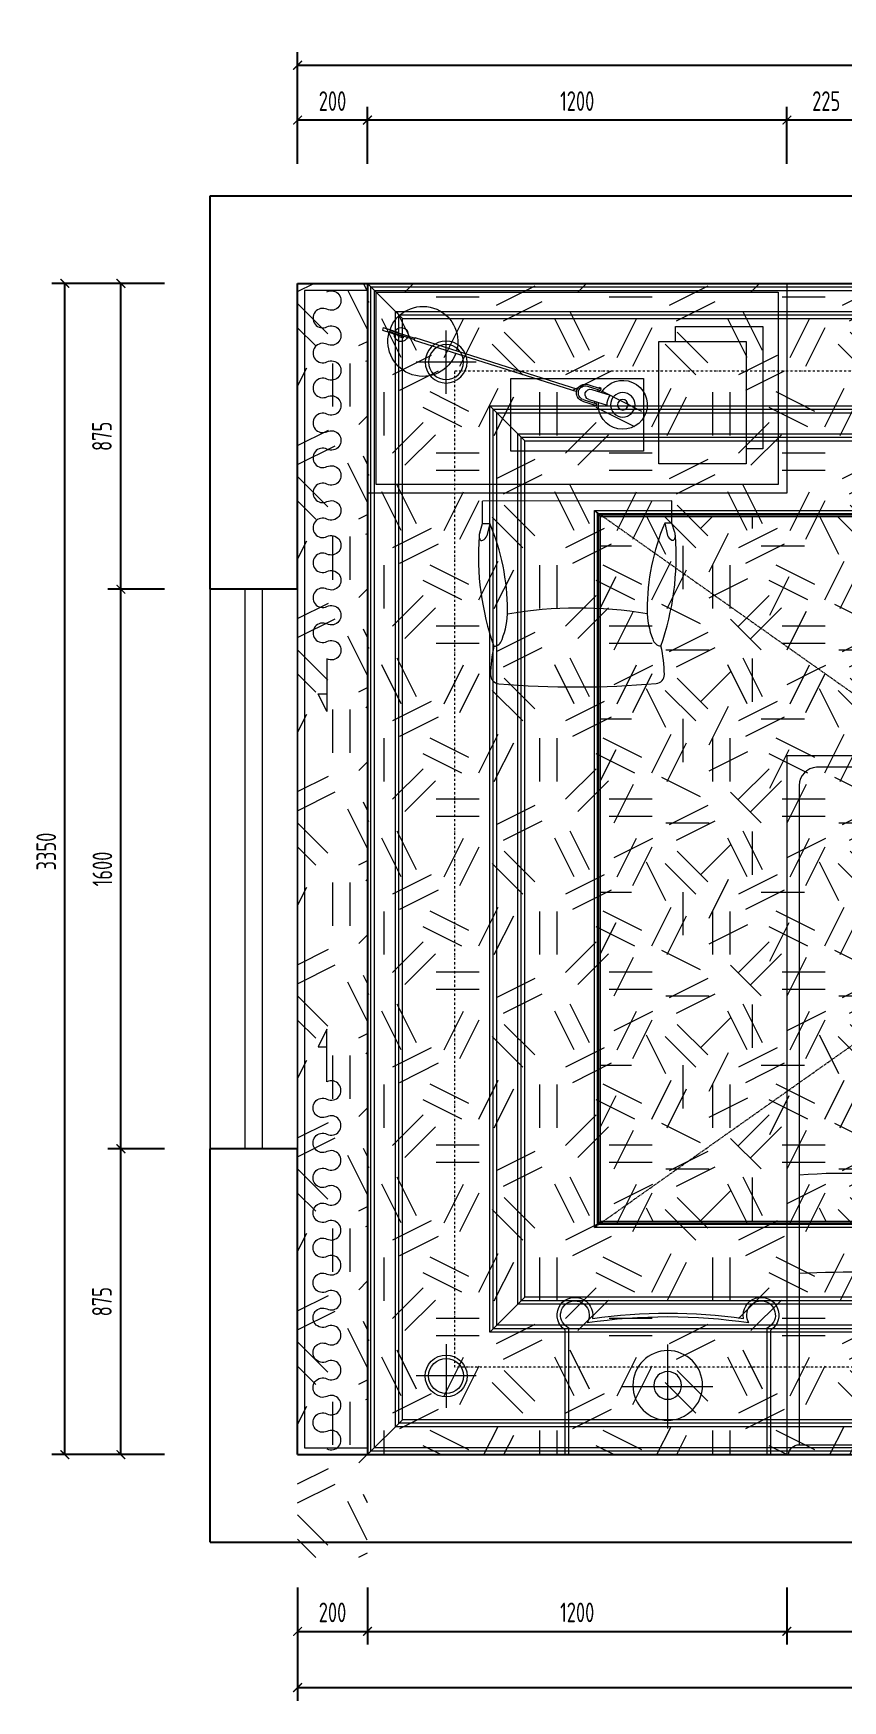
# Model space of a CAD drawing. Header units: millimetres. Extents: x 3162 to 221128, y -144913 to 11496.
# Drawn here: x 13990 to 16306, y -23901 to -19132 of the extents above; entities that cross this region are included whole.
import ezdxf
from ezdxf.xclip import XClip

# ---------------------------------------------------------------- set-up
doc = ezdxf.new("R2010")
doc.units = ezdxf.units.MM
doc.header["$LTSCALE"] = 10
doc.header["$XCLIPFRAME"] = 2
for name, pattern in [('DASHDOT2', [12.7, 6.35, -3.175, 0, -3.175]), ('DASHED2', [0.375, 0.25, -0.125]), ('DOTE', [61.468, 50.8, -5.08, 0.508, -5.08]), ('HIDDEN', [9.525, 6.35, -3.175])]:
    doc.linetypes.add(name, pattern=pattern)
doc.layers.get('Defpoints').update_dxf_attribs({"color": 250})
for name, color, linetype, lineweight in [('FC-Material【地坪分割线】', 138, 'Continuous', 0), ('FF-Curtain【平面窗帘】', 32, 'Continuous', 0), ('FF-Win【窗】', 132, 'Continuous', 0), ('FF-【活动成品家具】', 51, 'Continuous', 0), ('RC-dimensions', 44, 'Continuous', 0), ('RC-Lamplight【灯带】', 205, 'DASHDOT2', 0), ('RC-Lamps【天花灯具】', 2, 'Continuous', 0), ('RC-Modelling【天花造型】', 30, 'Continuous', 0)]:
    doc.layers.add(name, color=color, linetype=linetype, lineweight=lineweight)
doc.layers.add('WALL【墙体】', color=7, linetype='Continuous')
doc.styles.add('尺寸标注', font='ARCHS.SHX', dxfattribs={"width": 0.8})
doc.dimstyles.new('海龙1：25', dxfattribs={"dimscale": 25, "dimtxt": 2.25, "dimasz": 1, "dimexe": 1.5, "dimexo": 1, "dimgap": 1, "dimtad": 1, "dimdec": 0, "dimrnd": 5, "dimdsep": 46, "dimtxsty": '尺寸标注', "dimblk": 'ARCHTICK', "dimblk1": 'ARCHTICK', "dimblk2": 'ARCHTICK', "dimcen": 1, "dimclrd": 44, "dimclre": 44, "dimclrt": 2, "dimadec": 0, "dimazin": 0, "dimtfac": 1, "dimtdec": 0, "dimtix": 1, "dimtmove": 2, "dimatfit": 3, "dimldrblk": 'hl_arrow2', "dimfxl": 5, "dimfxlon": 1, "dimarcsym": 0})
pattern_1 = [(0, (-511843.14, -12481.3), (494.9747, 494.9747), [123.74367, -371.23102]), (0, (-511570.9, -12184.3), (494.9747, 494.9747), [123.74367, -371.23102]), (90, (-511793.64, -12308.06), (-494.9747, 494.9747), [123.74367, -371.23102]), (90, (-511595.65, -12134.8), (-494.9747, 494.9747), [123.74367, -371.23102]), (45, (-511744.14, -12134.82), (5e-14, 494.9747), [123.74367, -576.25626]), (135, (-511570.9, -12481.3), (-494.9747, 5e-14), [123.74367, -576.25626]), (26.56505, (-511719.4, -12332.8), (494.9747, -2e-06), [123.74367, -983.0534]), (26.56505, (-511496.66, -12085.32), (494.9747, -2e-06), [123.74367, -983.0534]), (63.43495, (-511496.66, -12481.3), (-2e-06, 494.9747), [123.74367, -983.0534]), (63.43495, (-511719.4, -12258.56), (-2e-06, 494.9747), [123.74367, -983.0534]), (63.43495, (-511546.15, -12382.3), (-2e-06, 494.9747), [123.74367, -983.0534]), (116.56505, (-511843.14, -12209.07), (2e-06, 494.9747), [123.74367, -983.0534]), (153.43495, (-511744.14, -12407.06), (-494.9747, -2e-06), [123.74367, -983.0534])]

# ---------------------------------------------------------------- blocks, each defined once
blk = doc.blocks.new('hlw_3_1600_250')
for p, q in [((-0.5, 0.078125), (0.5, 0.078125)), ((-0.5, -0.078125), (0.5, -0.078125))]:
    blk.add_line(p, q)
at = {"linetype": 'HIDDEN', "ltscale": 15}
for p, q in [((-0.5, 0.015625), (0.5, 0.015625)), ((-0.5, -0.015625), (0.5, -0.015625))]:
    blk.add_line(p, q, dxfattribs=at)
blk = doc.blocks.new('_ArchTick')
at = {"color": 2, "linetype": 'ByBlock', "const_width": 0.15}
blk.add_lwpolyline([(-0.5, -0.5), (0.5, 0.5)], dxfattribs=at)
blk = doc.blocks.new('*D842')
at = {"layer": 'Defpoints', "color": 0, "transparency": 16777216}
for p in [(14240.8, -22322.6), (14540.8, -22322.6), (14540.8, -23197.6)]:
    blk.add_point(p, dxfattribs=at)
at = {"layer": 'RC-dimensions', "color": 44, "lineweight": -2, "transparency": 16777216}
for p, q in [((14365.8, -22322.6), (14203.3, -22322.6)), ((14240.8, -23197.6), (14240.8, -22322.6)), ((14365.8, -23197.6), (14203.3, -23197.6))]:
    blk.add_line(p, q, dxfattribs=at)
at = {"layer": 'RC-dimensions', "color": 44, "lineweight": -2, "transparency": 16777216, "xscale": 25, "yscale": 25, "zscale": 25}
for p, rotation in [((14240.8, -22322.6), 90), ((14240.8, -23197.6), 270)]:
    blk.add_blockref('_ArchTick', p, dxfattribs=dict(at, rotation=rotation))
at = {"layer": 'RC-dimensions', "color": 2, "transparency": 16777216, "insert": (14186.5, -22760.1), "char_height": 56.25, "attachment_point": 5, "rotation": 90, "style": '尺寸标注'}
blk.add_mtext('875', dxfattribs=at)
blk = doc.blocks.new('hl_arrow2')
at = {"color": 2}
blk.add_line((-0.22, 0), (-1, 0), dxfattribs=at)
blk.add_lwpolyline([(-0.22, 0), (-0.86, -0.69), (-0.65, -0.86), (0, 0), (-0.65, 0.86), (-0.86, 0.69)], close=True, dxfattribs=at)
for points in [[(-0.86, 0.69), (-0.65, 0.86), (-0.22, 0), (0, 0)], [(-0.86, -0.69), (-0.65, -0.86), (-0.22, 0), (0, 0)]]:
    blk.add_solid(points, dxfattribs=at)
blk = doc.blocks.new('*D843')
at = {"layer": 'Defpoints', "color": 0, "transparency": 16777216}
for p in [(14080.2, -19847.6), (14380.2, -19847.6), (14380.2, -23197.6)]:
    blk.add_point(p, dxfattribs=at)
at = {"layer": 'RC-dimensions', "color": 44, "lineweight": -2, "transparency": 16777216}
for p, q in [((14205.2, -19847.6), (14042.7, -19847.6)), ((14080.2, -23197.6), (14080.2, -19847.6)), ((14205.2, -23197.6), (14042.7, -23197.6))]:
    blk.add_line(p, q, dxfattribs=at)
at = {"layer": 'RC-dimensions', "color": 44, "lineweight": -2, "transparency": 16777216, "xscale": 25, "yscale": 25, "zscale": 25}
for p, rotation in [((14080.2, -19847.6), 90), ((14080.2, -23197.6), 270)]:
    blk.add_blockref('_ArchTick', p, dxfattribs=dict(at, rotation=rotation))
at = {"layer": 'RC-dimensions', "color": 2, "transparency": 16777216, "insert": (14027.1, -21472.6), "char_height": 56.25, "attachment_point": 5, "rotation": 90, "style": '尺寸标注'}
blk.add_mtext('3350', dxfattribs=at)
blk = doc.blocks.new('tasklight')
at = {"color": 251}
for p, q in [((-25, 96.3), (440.3, 242.9)), ((457.5, 270.3), (495.7, 282.4)), ((459, 265.6), (497.2, 277.6)), ((471.1, 227.4), (509.2, 239.4)), ((474.8, 265.3), (527.3, 281.8)), ((483.9, 236.7), (536.3, 253.2)), ((487.8, 282.5), (492.5, 284)), ((488.5, 280.1), (487.8, 282.5)), ((491.5, 270.6), (490, 275.3)), ((493.3, 281.6), (492.5, 284)), ((496.3, 272.1), (494.8, 276.8)), ((497.2, 277.6), (495.7, 282.4)), ((500.6, 242), (502.1, 237.2)), ((505.3, 243.5), (506.8, 238.7)), ((509.2, 239.4), (510.7, 234.7)), ((-22.6, 88.7), (442.7, 235.3)), ((472.6, 222.7), (510.7, 234.7)), ((503.6, 232.4), (504.3, 230)), ((504.3, 230), (509.1, 231.5)), ((508.3, 233.9), (509.1, 231.5)), ((-22.6, 88.7), (-25, 96.3)), ((-115.6, 67.8), (-70.8, 81.9)), ((-113.2, 60.1), (-115.6, 67.8)), ((-113.2, 60.1), (-68.4, 74.3)), ((-96, 71.9), (-24.4, 94.4)), ((-94.8, 68), (-96, 71.9)), ((-94.8, 68), (-23.2, 90.6)), ((-71.7, 84.7), (-56.5, 89.6)), ((-70.8, 81.9), (-71.7, 84.7)), ((-55.6, 86.7), (-70.8, 81.9)), ((-70.8, 81.9), (-70.2, 80)), ((-69, 76.2), (-68.4, 74.3)), ((-67.4, 80.9), (-68, 82.8)), ((-57.8, 83.9), (-58.4, 85.8)), ((-55.6, 86.7), (-56.5, 89.6))]:
    blk.add_line(p, q, dxfattribs=at)
for radius in [35, 15]:
    blk.add_circle((572.3, 280.3), radius, dxfattribs=at)
for centre, radius, start, end in [((572.3, 280.3), 70, 209.8589, 185.1116), ((465, 246.5), 25, 107.4853, 287.4853), ((465, 246.5), 20, 107.4853, 287.4853), ((479.4, 251), 15, 107.4853, 287.4853), ((572.3, 280.3), 45, 178.014, 216.9565), ((0, 100), 100, 19.7777, 195.1928), ((0, 100), 100, 199.7777, 15.1928), ((-62, 80.5), 20, 209.0222, 185.9483)]:
    blk.add_arc(centre, radius, start, end, dxfattribs=at)
blk = doc.blocks.new('海龙_04090929')
at = {"color": 0, "linetype": 'ByBlock'}
for p, q in [((271.2, -44.5, 0), (-271.2, -45.4, 0)), ((-271.1, -109.6, 0), (-271.2, -45.4, 0)), ((271.3, -108.7, 0), (271.2, -44.5, 0)), ((-278.9, -136.2, 0), (-271.1, -109.6, 0)), ((-271.1, -109.6, 0), (-250.2, -109.5, 0)), ((-271.1, -109.6, 0), (-250.2, -109.5, 0)), ((-250.2, -109.5, 0), (-258, -144.4, 0)), ((-250.2, -109.5, 0), (-258, -144.4, 0)), ((250.4, -108.6, 0), (258.3, -143.6, 0)), ((271.3, -108.7, 0), (250.4, -108.6, 0)), ((250.4, -108.6, 0), (258.3, -143.6, 0)), ((271.3, -108.7, 0), (250.4, -108.6, 0)), ((279.2, -135.3, 0), (271.3, -108.7, 0))]:
    blk.add_line(p, q, dxfattribs=at)
at = {"ltscale": 500}
blk.add_lwpolyline([(600, 577.1), (600, -22.9), (-600, -22.9), (-600, 577.1)], close=True, dxfattribs=at)
at = {"color": 251}
for points in [[(575, 552.1), (575, 2.1), (-575, 2.1), (-575, 552.1)], [(483.8, 61), (233.8, 61), (233.8, 411), (483.8, 411)], [(-189.7, 304.9), (189.7, 304.9), (189.7, 97.6), (-189.7, 97.6)]]:
    blk.add_lwpolyline(points, close=True, dxfattribs=at)
blk.add_lwpolyline([(281, 411), (281, 453.9), (531, 453.9), (531, 103.9), (483.8, 103.9)], dxfattribs=at)
at = {"color": 0, "linetype": 'ByBlock'}
for centre, radius, start, end in [((-255.2, -145.3, 0), 25.4, 158.9901, 180.625), ((-825.4, -356.4, 0), 625.9, 359.8413, 23.2355), ((-825.4, -356.4, 0), 625.9, 359.8413, 23.2355), ((826.4, -353.7, 0), 625.9, 156.949, 180.3432), ((826.4, -353.7, 0), 625.9, 156.949, 180.3432), ((255.5, -144.5, 0), 25.4, 359.5595, 21.1944), ((490.4, -202.2, 0), 773.1, 175.8034, 199.5327), ((-255.2, -145.3, 0), 25.4, 180.625, 200.6267), ((-255.2, -145.3, 0), 25.4, 180.625, 200.6267), ((-273, -152, 0), 6.35, 200.6267, 296.646), ((-273, -152, 0), 6.35, 200.6267, 296.646), ((-281.6, -135, 0), 25.4, 296.646, 338.2826), ((-281.6, -135, 0), 25.4, 296.646, 338.2826), ((-489.9, -203.8, 0), 773.1, 340.6518, 4.3811), ((281.9, -134.1, 0), 25.4, 201.9019, 243.5385), ((281.9, -134.1, 0), 25.4, 201.9019, 243.5385), ((273.4, -151.2, 0), 6.35, 243.5385, 339.5578), ((273.4, -151.2, 0), 6.35, 243.5385, 339.5578), ((255.5, -144.5, 0), 25.4, 339.5578, 359.5595), ((255.5, -144.5, 0), 25.4, 339.5578, 359.5595), ((-411.2, -361.5, 0), 211.7, 337.8885, 0.9101), ((-411.2, -361.5, 0), 211.7, 337.8885, 0.9101), ((2.4, -1560, 0), 1208.4, 80.5641, 99.6204), ((2.4, -1560, 0), 1208.4, 80.5641, 99.6204), ((412.2, -360.1, 0), 211.7, 179.2744, 202.296), ((412.2, -360.1, 0), 211.7, 179.2744, 202.296), ((133.9, -545.8, 0), 381.7, 167.1139, 179.4864), ((-239.7, -435.3, 0), 25.4, 273.3566, 346.6742), ((-239.7, -435.3, 0), 25.4, 273.3566, 346.6742), ((241, -434.5, 0), 25.4, 193.5103, 266.8279), ((241, -434.5, 0), 25.4, 193.5103, 266.8279), ((-132.2, -546.2, 0), 381.7, 0.6981, 13.0706), ((-222.4, -542.6, 0), 25.4, 179.5077, 265.2204), ((-3.4, 2077, 0), 2654.1, 265.2204, 274.9641), ((224, -541.9, 0), 25.4, 274.9641, 0.6768)]:
    blk.add_arc(centre, radius, start, end, dxfattribs=at)
at = {"color": 251, "extrusion": (-2.3211e-12, 1.2757e-12, -1), "zscale": -1, "rotation": 180.1031689503806}
blk.add_blockref('tasklight', (441.3, 511.2, 0), dxfattribs=at)
blk = doc.blocks.new('*D844')
at = {"layer": 'Defpoints', "color": 0, "transparency": 16777216}
for p in [(14240.8, -19847.6), (14540.8, -19847.6), (14540.8, -20722.6)]:
    blk.add_point(p, dxfattribs=at)
at = {"layer": 'RC-dimensions', "color": 44, "lineweight": -2, "transparency": 16777216}
for p, q in [((14365.8, -19847.6), (14203.3, -19847.6)), ((14240.8, -20722.6), (14240.8, -19847.6)), ((14365.8, -20722.6), (14203.3, -20722.6))]:
    blk.add_line(p, q, dxfattribs=at)
at = {"layer": 'RC-dimensions', "color": 44, "lineweight": -2, "transparency": 16777216, "xscale": 25, "yscale": 25, "zscale": 25}
for p, rotation in [((14240.8, -19847.6), 90), ((14240.8, -20722.6), 270)]:
    blk.add_blockref('_ArchTick', p, dxfattribs=dict(at, rotation=rotation))
at = {"layer": 'RC-dimensions', "color": 2, "transparency": 16777216, "insert": (14186.5, -20285.1), "char_height": 56.25, "attachment_point": 5, "rotation": 90, "style": '尺寸标注'}
blk.add_mtext('875', dxfattribs=at)
blk = doc.blocks.new('*D845')
at = {"layer": 'Defpoints', "color": 0, "transparency": 16777216}
for p in [(14240.8, -20722.6), (14540.8, -20722.6), (14540.8, -22322.6)]:
    blk.add_point(p, dxfattribs=at)
at = {"layer": 'RC-dimensions', "color": 44, "lineweight": -2, "transparency": 16777216}
for p, q in [((14365.8, -20722.6), (14203.3, -20722.6)), ((14240.8, -22322.6), (14240.8, -20722.6)), ((14365.8, -22322.6), (14203.3, -22322.6))]:
    blk.add_line(p, q, dxfattribs=at)
at = {"layer": 'RC-dimensions', "color": 44, "lineweight": -2, "transparency": 16777216, "xscale": 25, "yscale": 25, "zscale": 25}
for p, rotation in [((14240.8, -20722.6), 90), ((14240.8, -22322.6), 270)]:
    blk.add_blockref('_ArchTick', p, dxfattribs=dict(at, rotation=rotation))
at = {"layer": 'RC-dimensions', "color": 2, "transparency": 16777216, "insert": (14187.7, -21522.6), "char_height": 56.25, "attachment_point": 5, "rotation": 90, "style": '尺寸标注'}
blk.add_mtext('1600', dxfattribs=at)
blk = doc.blocks.new('*D846')
at = {"layer": 'Defpoints', "color": 0, "transparency": 16777216}
for p in [(21496.2, -19223.7), (21496.2, -19427.5), (14746.2, -19584.4)]:
    blk.add_point(p, dxfattribs=at)
at = {"layer": 'RC-dimensions', "color": 44, "lineweight": -2, "transparency": 16777216}
for p, q in [((14746.2, -19348.7), (14746.2, -19186.2)), ((21496.2, -19348.7), (21496.2, -19186.2)), ((14746.2, -19223.7), (21496.2, -19223.7))]:
    blk.add_line(p, q, dxfattribs=at)
at = {"layer": 'RC-dimensions', "color": 44, "lineweight": -2, "transparency": 16777216, "xscale": 25, "yscale": 25, "zscale": 25, "rotation": 180}
blk.add_blockref('_ArchTick', (14746.2, -19223.7), dxfattribs=at)
at = {"layer": 'RC-dimensions', "color": 44, "lineweight": -2, "transparency": 16777216, "xscale": 25, "yscale": 25, "zscale": 25}
blk.add_blockref('_ArchTick', (21496.2, -19223.7), dxfattribs=at)
at = {"layer": 'RC-dimensions', "color": 2, "transparency": 16777216, "insert": (18121.2, -19169.4), "char_height": 56.25, "attachment_point": 5, "style": '尺寸标注'}
blk.add_mtext('6750', dxfattribs=at)
blk = doc.blocks.new('*D847')
at = {"layer": 'Defpoints', "color": 0, "transparency": 16777216}
for p in [(14746.2, -23563.7), (21496.2, -23578), (21496.2, -23863.7)]:
    blk.add_point(p, dxfattribs=at)
at = {"layer": 'RC-dimensions', "color": 44, "lineweight": -2, "transparency": 16777216}
for p, q in [((14746.2, -23738.7), (14746.2, -23901.2)), ((21496.2, -23738.7), (21496.2, -23901.2)), ((14746.2, -23863.7), (21496.2, -23863.7))]:
    blk.add_line(p, q, dxfattribs=at)
at = {"layer": 'RC-dimensions', "color": 44, "lineweight": -2, "transparency": 16777216, "xscale": 25, "yscale": 25, "zscale": 25, "rotation": 180}
blk.add_blockref('_ArchTick', (14746.2, -23863.7), dxfattribs=at)
at = {"layer": 'RC-dimensions', "color": 44, "lineweight": -2, "transparency": 16777216, "xscale": 25, "yscale": 25, "zscale": 25}
blk.add_blockref('_ArchTick', (21496.2, -23863.7), dxfattribs=at)
at = {"layer": 'RC-dimensions', "color": 2, "transparency": 16777216, "insert": (18121.2, -23809.4), "char_height": 56.25, "attachment_point": 5, "style": '尺寸标注'}
blk.add_mtext('6750', dxfattribs=at)
blk = doc.blocks.new('*D851')
at = {"layer": 'Defpoints', "color": 0, "transparency": 16777216}
for p in [(14746.2, -23403), (14946.2, -23403), (14946.2, -23703)]:
    blk.add_point(p, dxfattribs=at)
at = {"layer": 'RC-dimensions', "color": 44, "lineweight": -2, "transparency": 16777216}
for p, q in [((14746.2, -23578), (14746.2, -23740.5)), ((14946.2, -23578), (14946.2, -23740.5)), ((14746.2, -23703), (14946.2, -23703))]:
    blk.add_line(p, q, dxfattribs=at)
at = {"layer": 'RC-dimensions', "color": 44, "lineweight": -2, "transparency": 16777216, "xscale": 25, "yscale": 25, "zscale": 25, "rotation": 180}
blk.add_blockref('_ArchTick', (14746.2, -23703), dxfattribs=at)
at = {"layer": 'RC-dimensions', "color": 44, "lineweight": -2, "transparency": 16777216, "xscale": 25, "yscale": 25, "zscale": 25}
blk.add_blockref('_ArchTick', (14946.2, -23703), dxfattribs=at)
at = {"layer": 'RC-dimensions', "color": 2, "transparency": 16777216, "insert": (14846.2, -23648.7), "char_height": 56.25, "attachment_point": 5, "style": '尺寸标注'}
blk.add_mtext('200', dxfattribs=at)
blk = doc.blocks.new('*D833')
at = {"layer": 'Defpoints', "color": 0, "transparency": 16777216}
for p in [(14946.2, -19380.5), (14946.2, -19584.4), (16146.2, -19584.4)]:
    blk.add_point(p, dxfattribs=at)
at = {"layer": 'RC-dimensions', "color": 44, "lineweight": -2, "transparency": 16777216}
for p, q in [((14946.2, -19505.5), (14946.2, -19343)), ((16146.2, -19505.5), (16146.2, -19343)), ((16146.2, -19380.5), (14946.2, -19380.5))]:
    blk.add_line(p, q, dxfattribs=at)
at = {"layer": 'RC-dimensions', "color": 44, "lineweight": -2, "transparency": 16777216, "xscale": 25, "yscale": 25, "zscale": 25, "rotation": 180}
blk.add_blockref('_ArchTick', (14946.2, -19380.5), dxfattribs=at)
at = {"layer": 'RC-dimensions', "color": 44, "lineweight": -2, "transparency": 16777216, "xscale": 25, "yscale": 25, "zscale": 25}
blk.add_blockref('_ArchTick', (16146.2, -19380.5), dxfattribs=at)
at = {"layer": 'RC-dimensions', "color": 2, "transparency": 16777216, "insert": (15546.2, -19326.2), "char_height": 56.25, "attachment_point": 5, "style": '尺寸标注'}
blk.add_mtext('1200', dxfattribs=at)
blk = doc.blocks.new('*D834')
at = {"layer": 'Defpoints', "color": 0, "transparency": 16777216}
for p in [(14746.2, -19380.5), (14746.2, -19584.4), (14946.2, -19584.4)]:
    blk.add_point(p, dxfattribs=at)
at = {"layer": 'RC-dimensions', "color": 44, "lineweight": -2, "transparency": 16777216}
for p, q in [((14746.2, -19505.5), (14746.2, -19343)), ((14946.2, -19505.5), (14946.2, -19343)), ((14946.2, -19380.5), (14746.2, -19380.5))]:
    blk.add_line(p, q, dxfattribs=at)
at = {"layer": 'RC-dimensions', "color": 44, "lineweight": -2, "transparency": 16777216, "xscale": 25, "yscale": 25, "zscale": 25, "rotation": 180}
blk.add_blockref('_ArchTick', (14746.2, -19380.5), dxfattribs=at)
at = {"layer": 'RC-dimensions', "color": 44, "lineweight": -2, "transparency": 16777216, "xscale": 25, "yscale": 25, "zscale": 25}
blk.add_blockref('_ArchTick', (14946.2, -19380.5), dxfattribs=at)
at = {"layer": 'RC-dimensions', "color": 2, "transparency": 16777216, "insert": (14846.2, -19326.2), "char_height": 56.25, "attachment_point": 5, "style": '尺寸标注'}
blk.add_mtext('200', dxfattribs=at)
blk = doc.blocks.new('*D839')
at = {"layer": 'Defpoints', "color": 0, "transparency": 16777216}
for p in [(16146.2, -19380.5), (16146.2, -19584.4), (16371.2, -19584.4)]:
    blk.add_point(p, dxfattribs=at)
at = {"layer": 'RC-dimensions', "color": 44, "lineweight": -2, "transparency": 16777216}
for p, q in [((16146.2, -19505.5), (16146.2, -19343)), ((16371.2, -19505.5), (16371.2, -19343)), ((16371.2, -19380.5), (16146.2, -19380.5))]:
    blk.add_line(p, q, dxfattribs=at)
at = {"layer": 'RC-dimensions', "color": 44, "lineweight": -2, "transparency": 16777216, "xscale": 25, "yscale": 25, "zscale": 25, "rotation": 180}
blk.add_blockref('_ArchTick', (16146.2, -19380.5), dxfattribs=at)
at = {"layer": 'RC-dimensions', "color": 44, "lineweight": -2, "transparency": 16777216, "xscale": 25, "yscale": 25, "zscale": 25}
blk.add_blockref('_ArchTick', (16371.2, -19380.5), dxfattribs=at)
at = {"layer": 'RC-dimensions', "color": 2, "transparency": 16777216, "insert": (16258.7, -19326.2), "char_height": 56.25, "attachment_point": 5, "style": '尺寸标注'}
blk.add_mtext('225', dxfattribs=at)
blk = doc.blocks.new('*D841')
at = {"layer": 'Defpoints', "color": 0, "transparency": 16777216}
for p in [(14946.2, -23403), (16146.2, -23403), (16146.2, -23703)]:
    blk.add_point(p, dxfattribs=at)
at = {"layer": 'RC-dimensions', "color": 44, "lineweight": -2, "transparency": 16777216}
for p, q in [((14946.2, -23578), (14946.2, -23740.5)), ((16146.2, -23578), (16146.2, -23740.5)), ((14946.2, -23703), (16146.2, -23703))]:
    blk.add_line(p, q, dxfattribs=at)
at = {"layer": 'RC-dimensions', "color": 44, "lineweight": -2, "transparency": 16777216, "xscale": 25, "yscale": 25, "zscale": 25, "rotation": 180}
blk.add_blockref('_ArchTick', (14946.2, -23703), dxfattribs=at)
at = {"layer": 'RC-dimensions', "color": 44, "lineweight": -2, "transparency": 16777216, "xscale": 25, "yscale": 25, "zscale": 25}
blk.add_blockref('_ArchTick', (16146.2, -23703), dxfattribs=at)
at = {"layer": 'RC-dimensions', "color": 2, "transparency": 16777216, "insert": (15546.2, -23648.7), "char_height": 56.25, "attachment_point": 5, "style": '尺寸标注'}
blk.add_mtext('1200', dxfattribs=at)
blk = doc.blocks.new('灯_圆形筒灯')
at = {"color": 251, "linetype": 'DOTE', "ltscale": 43.504693}
blk.add_line((0, 90.6), (0, -90.6), dxfattribs=at)
at = {"color": 251, "linetype": 'DOTE', "ltscale": 41.297046}
blk.add_line((86, 0), (-86, 0), dxfattribs=at)
blk.add_ellipse((0, 0), major_axis=(-42.4, 42.4), ratio=1, start_param=2.35586823723317, end_param=8.639053544412757)
at = {"color": 251}
blk.add_ellipse((0, 0), major_axis=(35.4, 35.4), ratio=1, start_param=5.498714316925569, end_param=11.78189962410515, dxfattribs=at)
blk = doc.blocks.new('1800平10104199')
at = {"ltscale": 300}
for p, q in [((-1534.8, 1322.3), (1533.8, 1322.3)), ((-1534.8, 1322.3), (-1534.8, 965.8)), ((-946.5, 1322.3), (-946.5, 965.9)), ((-900.5, -677.7), (-900.5, 1322.3)), ((-900.5, -677.7), (899.5, -677.7))]:
    blk.add_line(p, q, dxfattribs=at)
at = {"color": 8}
for p, q in [((-1524.8, 1322.3), (-1524.8, 960)), ((-956.5, 1322.3), (-956.5, 960)), ((-865.5, 1322.3), (-865.5, 1322.3)), ((-865.5, 1322.3), (-865.5, 1322.3)), ((-1241.4, 1247.3), (-1241.4, 1006.8)), ((-1372.9, 1127.1), (-1112.4, 1127.1))]:
    blk.add_line(p, q, dxfattribs=at)
for points in [[(-895.5, 1322.3, 0.39642), (-865.5, 1294), (-0.5, 1294), (868.6, 1294)], [(868.6, 1294), (868.6, -587.2, -0.325595), (818.6, -644.2), (-815.5, -644.2, -0.382387), (-865.5, -591.9), (-865.5, 1294)], [(-865.5, 522.2, 0.078778), (-456.2, 550.1, -0.068393), (490.7, 554.5, 0.079495), (868.6, 576.2)]]:
    blk.add_lwpolyline(points, format="xyb", dxfattribs=at)
for radius in [99.6, 39.6]:
    blk.add_circle((-1241.4, 1124.3), radius, dxfattribs=at)
at = {"ltscale": 300}
for centre, radius, start, end in [((-1507, 923.2), 50.9, 123.0907, 10.4547), ((-974.3, 923.2), 50.9, 169.5453, 56.9093), ((-1240.7, 2490.7), 1573.2, 262.0985, 277.9015)]:
    blk.add_arc(centre, radius, start, end, dxfattribs=at)
at = {"color": 8}
for centre, radius, start, end in [((-1507, 923.2), 40.9, 115.784, 31.7834), ((-974.3, 923.2), 40.9, 148.2166, 64.216), ((-1240.7, 2490.7), 1563.2, 261.4814, 278.5186), ((-690.3, 5564.4), 4764.9, 267.8927, 277.5858)]:
    blk.add_arc(centre, radius, start, end, dxfattribs=at)
blk = doc.blocks.new('*D861')
at = {"layer": 'Defpoints', "color": 0, "transparency": 16777216}
for p in [(16146.2, -23403), (17946.2, -23403), (17946.2, -23703)]:
    blk.add_point(p, dxfattribs=at)
at = {"layer": 'RC-dimensions', "color": 44, "lineweight": -2, "transparency": 16777216}
for p, q in [((16146.2, -23578), (16146.2, -23740.5)), ((17946.2, -23578), (17946.2, -23740.5)), ((16146.2, -23703), (17946.2, -23703))]:
    blk.add_line(p, q, dxfattribs=at)
at = {"layer": 'RC-dimensions', "color": 44, "lineweight": -2, "transparency": 16777216, "xscale": 25, "yscale": 25, "zscale": 25, "rotation": 180}
blk.add_blockref('_ArchTick', (16146.2, -23703), dxfattribs=at)
at = {"layer": 'RC-dimensions', "color": 44, "lineweight": -2, "transparency": 16777216, "xscale": 25, "yscale": 25, "zscale": 25}
blk.add_blockref('_ArchTick', (17946.2, -23703), dxfattribs=at)
at = {"layer": 'RC-dimensions', "color": 2, "transparency": 16777216, "insert": (17046.2, -23649.8), "char_height": 56.25, "attachment_point": 5, "style": '尺寸标注'}
blk.add_mtext('1800', dxfattribs=at)

msp = doc.modelspace()

# ---------------------------------------------------------------- hatches: boundary and pattern name
at = {"layer": 'FC-Material【地坪分割线】'}
h = msp.add_hatch(dxfattribs=at)
h.set_pattern_fill('墙纸2', color=8, scale=123.7437, pattern_type=2)
h.set_pattern_definition([(0, (-380934.74, 105424.2), (494.9748, 494.9748), [123.7437, -371.2311]), (0, (-380934.74, 105473.7), (494.9748, 494.9748), [123.7437, -371.2311]), (90, (-380637.76, 105523.2), (-494.9748, 494.9748), [123.7437, -371.2311]), (90, (-380588.26, 105523.2), (-494.9748, 494.9748), [123.7437, -371.2311]), (45, (-380563.5, 105473.7), (5e-14, 494.97565), [123.7437, -576.2556]), (45, (-380528.86, 105439.04), (5e-14, 494.97565), [123.7437, -576.2556]), (135, (-380687.25, 105696.43), (-494.97565, 5e-14), [123.7437, -576.2556]), (135, (-380652.6, 105731.08), (-494.97565, 5e-14), [123.7437, -576.2556]), (26.56505, (-380563.5, 105696.43), (494.9748, 0.00088), [123.7437, -983.0536]), (26.56505, (-380543.7, 105651.88), (494.9748, 0.00088), [123.7437, -983.0536]), (26.56505, (-380761.5, 105894.42), (494.9748, 0.00088), [123.7437, -983.0536]), (26.56505, (-380741.7, 105849.87), (494.9748, 0.00088), [123.7437, -983.0536]), (63.43495, (-380811, 105547.94), (0.00088, 494.9748), [123.7437, -983.0536]), (63.43495, (-380766.45, 105523.2), (0.00088, 494.9748), [123.7437, -983.0536]), (63.43495, (-380865.44, 105721.18), (0.00088, 494.9748), [123.7437, -983.0536]), (63.43495, (-380910, 105745.93), (0.00088, 494.9748), [123.7437, -983.0536]), (116.56505, (-380494.2, 105765.73), (-0.00088, 494.9748), [123.7437, -983.0536]), (116.56505, (-380538.76, 105745.93), (-0.00088, 494.9748), [123.7437, -983.0536]), (153.43495, (-380860.5, 105547.94), (-494.9748, 0.00089), [123.7437, -983.0536]), (153.43495, (-380840.7, 105592.49), (-494.9748, 0.00089), [123.7437, -983.0536])])
h.paths.add_polyline_path([(14946.2, -19847.6), (14746.2, -19847.6), (14746.2, -20922.6), (14746.2, -22522.6), (14746.2, -23492.6), (14946.2, -23492.6)])
h = msp.add_hatch(dxfattribs=at)
h.set_pattern_fill('墙纸2', color=8, scale=123.7437, pattern_type=2)
h.set_pattern_definition([(0, (-365988.53, 72178.43), (494.9748, 494.9748), [123.7437, -371.2311]), (0, (-365988.53, 72227.93), (494.9748, 494.9748), [123.7437, -371.2311]), (90, (-365691.55, 72277.43), (-494.9748, 494.9748), [123.7437, -371.2311]), (90, (-365642.05, 72277.43), (-494.9748, 494.9748), [123.7437, -371.2311]), (45, (-365617.3, 72227.93), (5e-14, 494.97565), [123.7437, -576.2556]), (45, (-365582.65, 72193.28), (5e-14, 494.97565), [123.7437, -576.2556]), (135, (-365741.04, 72450.67), (-494.97565, 5e-14), [123.7437, -576.2556]), (135, (-365706.4, 72485.3), (-494.97565, 5e-14), [123.7437, -576.2556]), (26.56505, (-365617.3, 72450.67), (494.9748, 0.00088), [123.7437, -983.0536]), (26.56505, (-365597.5, 72406.12), (494.9748, 0.00088), [123.7437, -983.0536]), (26.56505, (-365815.3, 72648.66), (494.9748, 0.00088), [123.7437, -983.0536]), (26.56505, (-365795.5, 72604.11), (494.9748, 0.00088), [123.7437, -983.0536]), (63.43495, (-365864.79, 72302.18), (0.00088, 494.9748), [123.7437, -983.0536]), (63.43495, (-365820.24, 72277.43), (0.00088, 494.9748), [123.7437, -983.0536]), (63.43495, (-365919.23, 72475.42), (0.00088, 494.9748), [123.7437, -983.0536]), (63.43495, (-365963.78, 72500.17), (0.00088, 494.9748), [123.7437, -983.0536]), (116.56505, (-365548, 72519.97), (-0.00088, 494.9748), [123.7437, -983.0536]), (116.56505, (-365592.55, 72500.17), (-0.00088, 494.9748), [123.7437, -983.0536]), (153.43495, (-365914.28, 72302.18), (-494.9748, 0.00089), [123.7437, -983.0536]), (153.43495, (-365894.49, 72346.72), (-494.9748, 0.00089), [123.7437, -983.0536])])
h.paths.add_polyline_path([(19146.2, -23197.6), (19146.2, -22982.6), (19146.2, -21782.6), (19146.2, -21447.6), (19146.2, -20447.6), (19146.2, -19847.6), (14946.2, -19847.6), (14946.2, -23197.6)])
at = {"layer": 'RC-Modelling【天花造型】'}
h = msp.add_hatch(dxfattribs=at)
h.set_pattern_fill('DD地毯1SC500', color=8, scale=494.9747, style=0, pattern_type=2)
h.set_pattern_definition(pattern_1)
edge = h.paths.add_edge_path()
edge.add_ellipse((16786.3, -21520.5), major_axis=(0, 69.3), ratio=1, start_angle=404.9895, end_angle=449.9895, ccw=False)
edge.add_ellipse((16786.3, -21520.5), major_axis=(0, 69.3), ratio=1, start_angle=359.9895, end_angle=404.9895, ccw=False)
edge.add_ellipse((16786.3, -21520.5), major_axis=(0, 69.3), ratio=1, start_angle=314.9895, end_angle=359.9895, ccw=False)
edge.add_ellipse((16786.3, -21520.5), major_axis=(0, 69.3), ratio=1, start_angle=269.9895, end_angle=314.9895, ccw=False)
edge.add_line((16855.6, -21520.5), (16901.8, -21520.5))
edge.add_ellipse((17046.2, -21520.5), major_axis=(0, 144.4), ratio=1, start_angle=415.4264, end_angle=449.9907, ccw=False)
edge.add_line((16927.3, -21438.6), (15620.3, -20514.6))
edge.add_line((15620.3, -20514.6), (15613.2, -20514.6))
edge.add_line((15613.2, -20514.6), (15613.2, -22530.6))
edge.add_line((15613.2, -22530.6), (15620.3, -22530.6))
edge.add_line((15620.3, -22530.6), (16929.3, -21605.3))
edge.add_ellipse((17046.2, -21520.5), major_axis=(0, 144.4), ratio=1, start_angle=449.9907, end_angle=485.939, ccw=False)
edge.add_line((16901.8, -21520.5), (16855.6, -21520.5))
edge.add_ellipse((16786.3, -21520.5), major_axis=(0, 69.3), ratio=1, start_angle=224.9895, end_angle=269.9895, ccw=False)
edge.add_ellipse((16786.3, -21520.5), major_axis=(0, 69.3), ratio=1, start_angle=179.9895, end_angle=224.9895, ccw=False)
edge.add_ellipse((16786.3, -21520.5), major_axis=(0, 69.3), ratio=1, start_angle=134.9895, end_angle=179.9895, ccw=False)
edge.add_ellipse((16786.3, -21520.5), major_axis=(0, 69.3), ratio=1, start_angle=449.9895, end_angle=494.9895, ccw=False)
h = msp.add_hatch(dxfattribs=at)
h.set_pattern_fill('DD地毯1SC500', color=8, scale=494.9747, style=0, pattern_type=2)
h.set_pattern_definition(pattern_1)
edge = h.paths.add_edge_path()
edge.add_line((18472.2, -20514.6), (15620.3, -20514.6))
edge.add_line((15620.3, -20514.6), (16927.3, -21438.6))
edge.add_ellipse((17046.2, -21520.5), major_axis=(0, 144.4), ratio=1, start_angle=404.9907, end_angle=415.4264, ccw=False)
edge.add_ellipse((17046.2, -21520.5), major_axis=(0, 144.4), ratio=1, start_angle=359.9907, end_angle=404.9907, ccw=False)
edge.add_line((17046.2, -21376.1), (17046.2, -21329.9))
edge.add_ellipse((17046.2, -21260.6), major_axis=(0, 69.3), ratio=1, start_angle=135.022, end_angle=180.022, ccw=False)
edge.add_ellipse((17046.2, -21260.6), major_axis=(0, 69.3), ratio=1, start_angle=90.022, end_angle=135.022, ccw=False)
edge.add_ellipse((17046.2, -21260.6), major_axis=(0, 69.3), ratio=1, start_angle=405.022, end_angle=450.022, ccw=False)
edge.add_ellipse((17046.2, -21260.6), major_axis=(0, 69.3), ratio=1, start_angle=360.022, end_angle=405.022, ccw=False)
edge.add_ellipse((17046.2, -21260.6), major_axis=(0, 69.3), ratio=1, start_angle=315.022, end_angle=360.022, ccw=False)
edge.add_ellipse((17046.2, -21260.6), major_axis=(0, 69.3), ratio=1, start_angle=270.022, end_angle=315.022, ccw=False)
edge.add_ellipse((17046.2, -21260.6), major_axis=(0, 69.3), ratio=1, start_angle=225.022, end_angle=270.022, ccw=False)
edge.add_ellipse((17046.2, -21260.6), major_axis=(0, 69.3), ratio=1, start_angle=180.022, end_angle=225.022, ccw=False)
edge.add_line((17046.2, -21329.9), (17046.2, -21376.1))
edge.add_ellipse((17046.2, -21520.5), major_axis=(0, 144.4), ratio=1, start_angle=314.9907, end_angle=359.9907, ccw=False)
edge.add_ellipse((17046.2, -21520.5), major_axis=(0, 144.4), ratio=1, start_angle=304.5551, end_angle=314.9907, ccw=False)
edge.add_line((17165.1, -21438.6), (18472.2, -20514.6))
h = msp.add_hatch(dxfattribs=at)
h.set_pattern_fill('DD地毯1SC500', color=8, scale=494.9747, style=0, pattern_type=2)
h.set_pattern_definition(pattern_1)
edge = h.paths.add_edge_path()
edge.add_ellipse((17046.2, -21780.4), major_axis=(0, 69.3), ratio=1, start_angle=135.0228, end_angle=180.0228, ccw=False)
edge.add_ellipse((17046.2, -21780.4), major_axis=(0, 69.3), ratio=1, start_angle=90.0228, end_angle=135.0228, ccw=False)
edge.add_ellipse((17046.2, -21780.4), major_axis=(0, 69.3), ratio=1, start_angle=405.0228, end_angle=450.0228, ccw=False)
edge.add_ellipse((17046.2, -21780.4), major_axis=(0, 69.3), ratio=1, start_angle=360.0228, end_angle=405.0228, ccw=False)
edge.add_line((17046.2, -21711.1), (17046.2, -21664.9))
edge.add_ellipse((17046.2, -21520.5), major_axis=(0, 144.4), ratio=1, start_angle=134.9907, end_angle=179.9907, ccw=False)
edge.add_ellipse((17046.2, -21520.5), major_axis=(0, 144.4), ratio=1, start_angle=125.939, end_angle=134.9907, ccw=False)
edge.add_line((16929.3, -21605.3), (15620.3, -22530.6))
edge.add_line((15620.3, -22530.6), (18472.2, -22530.6))
edge.add_line((18472.2, -22530.6), (17163.1, -21605.3))
edge.add_ellipse((17046.2, -21520.5), major_axis=(0, 144.4), ratio=1, start_angle=224.9907, end_angle=234.0423, ccw=False)
edge.add_ellipse((17046.2, -21520.5), major_axis=(0, 144.4), ratio=1, start_angle=179.9907, end_angle=224.9907, ccw=False)
edge.add_line((17046.2, -21664.9), (17046.2, -21711.1))
edge.add_ellipse((17046.2, -21780.4), major_axis=(0, 69.3), ratio=1, start_angle=315.0228, end_angle=360.0228, ccw=False)
edge.add_ellipse((17046.2, -21780.4), major_axis=(0, 69.3), ratio=1, start_angle=270.0228, end_angle=315.0228, ccw=False)
edge.add_ellipse((17046.2, -21780.4), major_axis=(0, 69.3), ratio=1, start_angle=225.0228, end_angle=270.0228, ccw=False)
edge.add_ellipse((17046.2, -21780.4), major_axis=(0, 69.3), ratio=1, start_angle=180.0228, end_angle=225.0228, ccw=False)

# ---------------------------------------------------------------- linework, layer by layer
at = {"layer": 'Defpoints'}
msp.add_line((14946.2, -19847.6), (14946.2, -23197.6), dxfattribs=at)
at = {"layer": 'FF-Curtain【平面窗帘】'}
for points in [[(14830.4, -19871.8, -1.6), (14830.4, -19921.8, 1.6), (14830.4, -19971.8, -1.6), (14830.4, -20021.8, 1.6), (14830.4, -20071.8, -1.6), (14830.4, -20121.8, 1.6), (14830.4, -20171.8, -1.6), (14830.4, -20221.8, 1.6), (14830.4, -20271.8, -1.6), (14830.4, -20321.8, 1.6), (14830.4, -20371.8, -1.6), (14830.4, -20421.8, 1.6), (14830.4, -20471.8, -1.6), (14830.4, -20521.8, 1.6), (14830.4, -20571.8, -1.6), (14830.4, -20621.8, 1.6), (14830.4, -20671.8, -1.6), (14830.4, -20721.8, 1.6), (14830.4, -20771.8, -1.6), (14830.4, -20821.8, 1.6), (14830.4, -20871.8, -1.6), (14830.4, -20921.8), (14830.4, -20971.8), (14830.4, -21021.8), (14830.4, -21071.8), (14805.4, -21021.8), (14830.4, -21021.8)], [(14830.4, -23180.9, 1.6), (14830.4, -23130.9, -1.6), (14830.4, -23080.9, 1.6), (14830.4, -23030.9, -1.6), (14830.4, -22980.9, 1.6), (14830.4, -22930.9, -1.6), (14830.4, -22880.9, 1.6), (14830.4, -22830.9, -1.6), (14830.4, -22780.9, 1.6), (14830.4, -22730.9, -1.6), (14830.4, -22680.9, 1.6), (14830.4, -22630.9, -1.6), (14830.4, -22580.9, 1.6), (14830.4, -22530.9, -1.6), (14830.4, -22480.9, 1.6), (14830.4, -22430.9, -1.6), (14830.4, -22380.9, 1.6), (14830.4, -22330.9, -1.6), (14830.4, -22280.9, 1.6), (14830.4, -22230.9, -1.6), (14830.4, -22180.9, 1.6), (14830.4, -22130.9), (14830.4, -22080.9), (14830.4, -22030.9), (14830.4, -21980.9), (14805.4, -22030.9), (14830.4, -22030.9)]]:
    msp.add_lwpolyline(points, format="xyb", dxfattribs=at)
at = {"layer": 'RC-Lamplight【灯带】', "ltscale": 0.1}
msp.add_lwpolyline([(15196.2, -20097.6), (18896.2, -20097.6), (18896.2, -22947.6), (15196.2, -22947.6)], close=True, dxfattribs=at)
at = {"layer": 'RC-Lamps【天花灯具】', "color": 8, "linetype": 'DASHED2'}
for p, q in [((15596.2, -22547.6), (18496.2, -20497.6)), ((15596.2, -20497.6), (18496.2, -22547.6))]:
    msp.add_line(p, q, dxfattribs=at)
at = {"layer": 'RC-Modelling【天花造型】', "color": 8}
for p, q in [((14946.2, -19847.6), (15046.2, -19947.6)), ((15296.2, -20197.6), (15396.2, -20297.6)), ((15596.2, -20497.6), (15613.2, -20514.6)), ((15596.2, -22547.6), (15613.2, -22530.6)), ((15296.2, -22847.6), (15396.2, -22747.6)), ((14946.2, -23197.6), (15046.2, -23097.6))]:
    msp.add_line(p, q, dxfattribs=at)
at = {"layer": 'RC-Modelling【天花造型】'}
for points in [[(14746.2, -19847.6), (14946.2, -19847.6), (14946.2, -23197.6), (14746.2, -23197.6)], [(14946.2, -19847.6), (19146.2, -19847.6), (19146.2, -23197.6), (14946.2, -23197.6)], [(14946.2, -19847.6), (19146.2, -19847.6), (19146.2, -23197.6), (14946.2, -23197.6)], [(15296.2, -20197.6), (18796.2, -20197.6), (18796.2, -22847.6), (15296.2, -22847.6)], [(15596.2, -20497.6), (18496.2, -20497.6), (18496.2, -22547.6), (15596.2, -22547.6)]]:
    msp.add_lwpolyline(points, close=True, dxfattribs=at)
for points in [[(14946.2, -19847.6), (14746.2, -19847.6), (14746.2, -23197.6), (14946.2, -23197.6)], [(14946.2, -19867.6), (14766.2, -19867.6), (14766.2, -23177.6), (14946.2, -23177.6)]]:
    msp.add_lwpolyline(points, dxfattribs=at)
at = {"layer": 'RC-Modelling【天花造型】', "color": 8}
for points in [[(14956.2, -19857.6), (19136.2, -19857.6), (19136.2, -23187.6), (14956.2, -23187.6)], [(14966.2, -19867.6), (19126.2, -19867.6), (19126.2, -23177.6), (14966.2, -23177.6)], [(15026.2, -19927.6), (19066.2, -19927.6), (19066.2, -23117.6), (15026.2, -23117.6)], [(15036.2, -19937.6), (19056.2, -19937.6), (19056.2, -23107.6), (15036.2, -23107.6)], [(15046.2, -19947.6), (19046.2, -19947.6), (19046.2, -23097.6), (15046.2, -23097.6)], [(15306.2, -20207.6), (18786.2, -20207.6), (18786.2, -22837.6), (15306.2, -22837.6)], [(15316.2, -20217.6), (18776.2, -20217.6), (18776.2, -22827.6), (15316.2, -22827.6)], [(15376.2, -20277.6), (18716.2, -20277.6), (18716.2, -22767.6), (15376.2, -22767.6)], [(15386.2, -20287.6), (18706.2, -20287.6), (18706.2, -22757.6), (15386.2, -22757.6)], [(15396.2, -20297.6), (18696.2, -20297.6), (18696.2, -22747.6), (15396.2, -22747.6)], [(15604.2, -20505.6), (18488.2, -20505.6), (18488.2, -22539.6), (15604.2, -22539.6)], [(15608.2, -20509.6), (18484.2, -20509.6), (18484.2, -22535.6), (15608.2, -22535.6)], [(15613.2, -20514.6), (18479.2, -20514.6), (18479.2, -22530.6), (15613.2, -22530.6)]]:
    msp.add_lwpolyline(points, close=True, dxfattribs=at)
at = {"layer": 'WALL【墙体】'}
for p, q in [((14496.2, -20722.6), (14496.2, -19597.6)), ((14496.2, -19597.6), (21496.2, -19597.6)), ((14746.2, -20722.6), (14746.2, -19847.6)), ((14746.2, -19847.6), (21496.2, -19847.6)), ((14746.2, -20722.6), (14496.2, -20722.6)), ((14496.2, -23447.6), (14496.2, -22322.6)), ((14746.2, -22322.6), (14496.2, -22322.6)), ((14746.2, -23197.6), (14746.2, -22322.6)), ((14746.2, -23197.6), (21496.2, -23197.6)), ((14496.2, -23447.6), (21746.2, -23447.6))]:
    msp.add_line(p, q, dxfattribs=at)

# ---------------------------------------------------------------- block references
at = {"layer": 'FF-Win【窗】'}
ref = msp.add_blockref('hlw_3_1600_250', (14621.2, -21522.6), dxfattribs=dict(at, xscale=1600, yscale=1600, zscale=1600, rotation=90))
XClip(ref).set_block_clipping_path([(-0.5, -0.078125), (0.5, 0.078125)])
at = {"layer": 'FF-【活动成品家具】'}
msp.add_blockref('海龙_04090929', (15546.2, -20424.8), dxfattribs=at)
at = {"layer": 'FF-【活动成品家具】', "xscale": -1, "rotation": 180}
msp.add_blockref('1800平10104199', (17046.7, -21875.3), dxfattribs=at)
at = {"layer": 'RC-Lamps【天花灯具】', "xscale": -1, "rotation": 180}
msp.add_blockref('灯_圆形筒灯', (15171.2, -20072.6), dxfattribs=at)
at = {"layer": 'RC-Lamps【天花灯具】'}
msp.add_blockref('灯_圆形筒灯', (15171.2, -22972.6), dxfattribs=at)

# ---------------------------------------------------------------- dimensions: what is measured, and where the dimension line sits
at = {"layer": 'RC-dimensions'}
for base, p1, p2, picture, middle in [((21496.2, -19223.7), (14746.2, -19584.4), (21496.2, -19427.5), '*D846', (18121.2, -19169.4)), ((14746.2, -19380.5), (14946.2, -19584.4), (14746.2, -19584.4), '*D834', (14846.2, -19326.2)), ((14946.2, -19380.5), (16146.2, -19584.4), (14946.2, -19584.4), '*D833', (15546.2, -19326.2)), ((16146.2, -19380.5), (16371.2, -19584.4), (16146.2, -19584.4), '*D839', (16258.7, -19326.2)), ((14946.2, -23703), (14746.2, -23403), (14946.2, -23403), '*D851', (14846.2, -23648.7)), ((16146.2, -23703), (14946.2, -23403), (16146.2, -23403), '*D841', (15546.2, -23648.7)), ((17946.2, -23703), (16146.2, -23403), (17946.2, -23403), '*D861', (17046.2, -23649.8)), ((21496.2, -23863.7), (14746.2, -23563.7), (21496.2, -23578), '*D847', (18121.2, -23809.4))]:
    dim = msp.add_linear_dim(base=base, p1=p1, p2=p2, dimstyle='海龙1：25', dxfattribs=at)
    dim.commit()
    dim.dimension.update_dxf_attribs({"geometry": picture, "text_midpoint": middle})
dim = msp.add_linear_dim(base=(14080.2, -19847.6), p1=(14380.2, -23197.6), p2=(14380.2, -19847.6), angle=270, dimstyle='海龙1：25', dxfattribs=at)
dim.commit()
dim.dimension.update_dxf_attribs({"geometry": '*D843', "text_midpoint": (14027.1, -21472.6), "dimtype": 160})
for base, p1, p2, picture, middle in [((14240.8, -19847.6), (14540.8, -20722.6), (14540.8, -19847.6), '*D844', (14186.5, -20285.1)), ((14240.8, -20722.6), (14540.8, -22322.6), (14540.8, -20722.6), '*D845', (14187.7, -21522.6)), ((14240.8, -22322.6), (14540.8, -23197.6), (14540.8, -22322.6), '*D842', (14186.5, -22760.1))]:
    dim = msp.add_linear_dim(base=base, p1=p1, p2=p2, angle=270, dimstyle='海龙1：25', dxfattribs=at)
    dim.commit()
    dim.dimension.update_dxf_attribs({"geometry": picture, "text_midpoint": middle})

doc.saveas('drawing.dxf')
